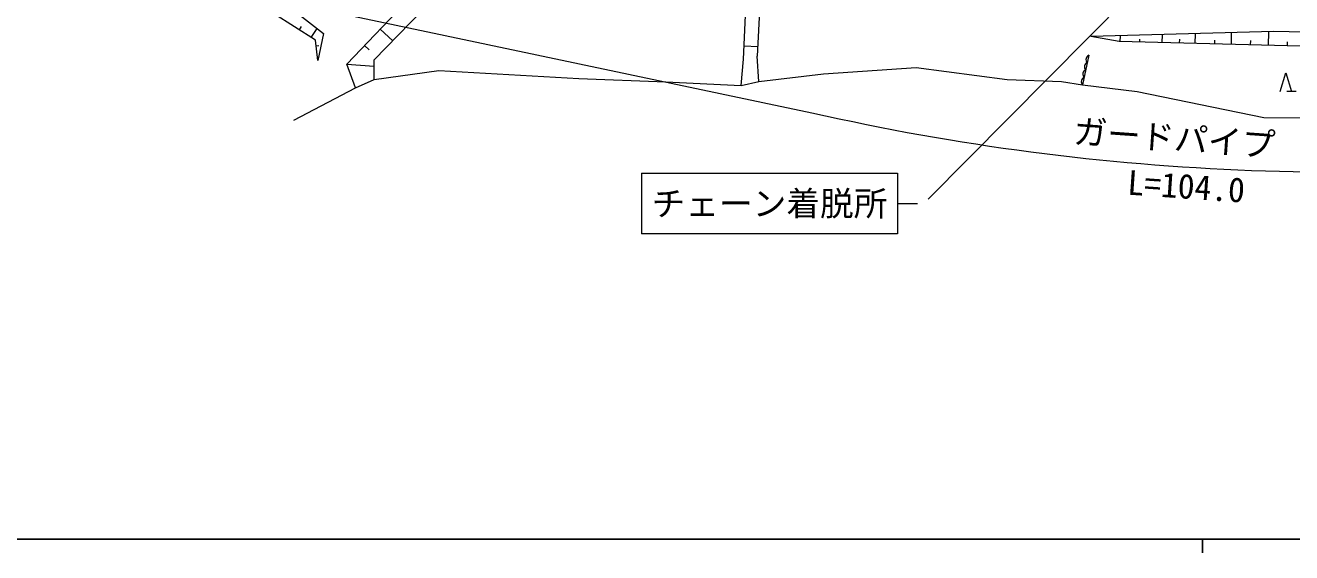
# Model space of a CAD drawing. Units: millimetres, scale not verified. Extents: x 40000 to 680000, y 20000 to 380000.
# Drawn here: x 180569 to 274634, y 204000 to 243206 of the extents above; entities that cross this region are included whole.
import ezdxf
from ezdxf.enums import TextEntityAlignment as Align

# ---------------------------------------------------------------- set-up
doc = ezdxf.new("R2010")
doc.units = ezdxf.units.MM
doc.header["$LTSCALE"] = 1000
for name, color, linetype, lineweight in [('M-BGD', 7, 'Continuous', 13), ('M-STR-HTXT', 7, 'Continuous', 13), ('M-STR-STRC', 7, 'Continuous', 13), ('M-TTL-BAND', 7, 'Continuous', 25)]:
    doc.layers.add(name, color=color, linetype=linetype, lineweight=lineweight)
doc.styles.add('ＭＳ ゴシック', font='')
doc.styles.get('ＭＳ ゴシック').set_extended_font_data('MS Gothic')

msp = doc.modelspace()

# ---------------------------------------------------------------- linework, layer by layer
at = {"layer": 'M-BGD'}
for p, q in [((198345, 246001), (202722, 242597)), ((204454, 240316), (210200, 246363)), ((206479, 240629), (210956, 245273)), ((235124, 244756), (234943, 240917)), ((202133, 242097), (199005, 244094)), ((233922, 240682), (234092, 244484)), ((200926, 242868), (201091, 243126)), ((201811, 242303), (202239, 242973)), ((206939, 242931), (207857, 242058)), ((273311, 242742), (259713, 242369)), ((272902, 241717), (272927, 242731)), ((285707, 242444), (273311, 242742)), ((202295, 240578), (202133, 242097)), ((202722, 242597), (202295, 240578)), ((261821, 241993), (259713, 242369)), ((276238, 241635), (261821, 241993)), ((261897, 241991), (261908, 242430)), ((263347, 241955), (263353, 242173)), ((265025, 241913), (265040, 242515)), ((266314, 241881), (266321, 242167)), ((267471, 241852), (267489, 242582)), ((268930, 241816), (268937, 242094)), ((270153, 241786), (270175, 242656)), ((271586, 241750), (271594, 242087)), ((274322, 241682), (274329, 241984)), ((202178, 241676), (202360, 241695)), ((205771, 241702), (206114, 241376)), ((233967, 241680), (234977, 241635)), ((235046, 239036), (234943, 240917)), ((259564, 240984), (259104, 238789)), ((205098, 238560), (204454, 240316)), ((204454, 240316), (206483, 240176)), ((206492, 239185), (206479, 240629)), ((233752, 238724), (233922, 240682)), ((239870, 239610), (246746, 240070)), ((246746, 240070), (253508, 239171)), ((205098, 238560), (206492, 239185)), ((206492, 239185), (211287, 239850)), ((211287, 239850), (221674, 239256)), ((221674, 239256), (228150, 239016)), ((228150, 239016), (233752, 238724)), ((233752, 238724), (235046, 239036)), ((235046, 239036), (239870, 239610)), ((253508, 239171), (257535, 239035)), ((257535, 239035), (259104, 238789)), ((273775, 238282), (274195, 239682)), ((274195, 239682), (274615, 238282)), ((200515, 236158), (205098, 238560)), ((259104, 238789), (263169, 238287)), ((263169, 238287), (272565, 236345)), ((274965, 238282), (274265, 238282)), ((272565, 236345), (287631, 236260))]:
    msp.add_line(p, q, dxfattribs=at)
for centre in [(259690, 240671), (259459, 239574), (259575, 240123), (259344, 239025)]:
    msp.add_arc(centre, 337, 111.85844, 224.45843, dxfattribs=at)
at = {"layer": 'M-STR-HTXT'}
msp.add_line((201317, 244655), (239002, 236704), dxfattribs=at)
msp.add_arc((278387, 410512), 178216, 257.23223, 278.44164, dxfattribs=at)
at = {"layer": 'M-STR-STRC'}
for p, q in [((247636, 230277), (278737, 261729)), ((226349, 232207), (245349, 232207)), ((226349, 232207), (226349, 227707)), ((245349, 232207), (245349, 227707)), ((245349, 229957), (246849, 229957)), ((245349, 227707), (226349, 227707))]:
    msp.add_line(p, q, dxfattribs=at)
at = {"layer": 'M-TTL-BAND'}
for p, q in [((40000, 205000), (579000, 205000)), ((268000, 205000), (268000, 204000))]:
    msp.add_line(p, q, dxfattribs=at)

# ---------------------------------------------------------------- texts
at = {"layer": 'M-STR-HTXT', "style": 'ＭＳ ゴシック'}
for s, p in [('ガードパイプ', (258338, 233881)), ('L=104.0', (262349, 230076))]:
    msp.add_text(s, height=1833, rotation=356.041, dxfattribs=at).set_placement(p, align=Align.BOTTOM_LEFT)
at = {"layer": 'M-STR-STRC', "style": 'ＭＳ ゴシック'}
msp.add_text('チェーン着脱所', height=1833, dxfattribs=at).set_placement((235849, 229957), align=Align.MIDDLE_CENTER)

doc.saveas('drawing.dxf')
